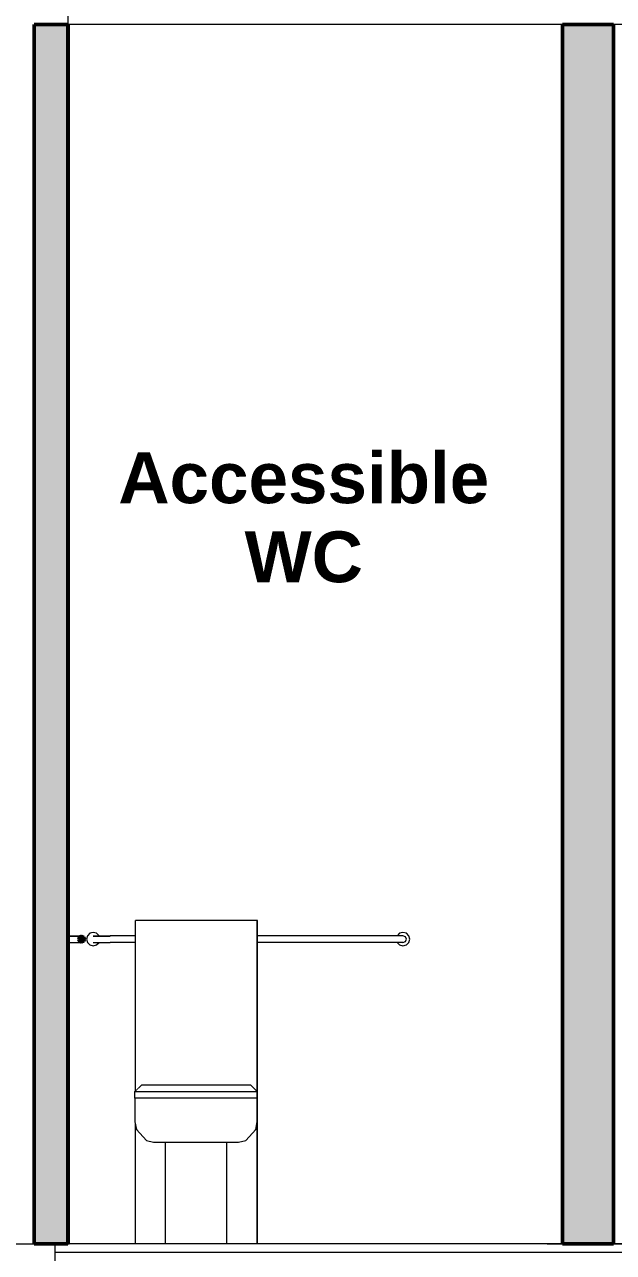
# Model space of a CAD drawing. Header units: millimetres. Extents: x -46169 to 174149, y -86316 to 18123.
# Drawn here: x 126462 to 128200, y -72333 to -68708 of the extents above; entities that cross this region are included whole.
import ezdxf

# ---------------------------------------------------------------- set-up
doc = ezdxf.new("R2010")
doc.units = ezdxf.units.MM
doc.header["$MEASUREMENT"] = 0
doc.linetypes.add('Dashed', pattern=[2822.222233, 1411.111116, -1411.111116])
doc.linetypes.add('Wipeout_Contour', pattern=[1000, 0, -1000])
for name, color, linetype, lineweight in [('A04_A04_1_0_Pen_No__7', 7, 'Continuous', 35), ('A04_A04_1_New_A-20-M_Floor_Slab_Pen_No__4', 7, 'Continuous', 20), ('A04_A04_1_New_A-20-M_Floor_Slab_Pen_No__89', 8, 'Continuous', 20), ('A04_A04_1_New_A-25-M_Wall_Int_Pen_No__87', 8, 'Continuous', 20)]:
    doc.layers.add(name, color=color, linetype=linetype, lineweight=lineweight)
for name, color, linetype, lineweight, true_color in [('A04_A04_1_A-35-M_FFE_Sanitary_Pen_No__105', 7, 'Continuous', 15, 0xa6a6a6), ('A04_A04_1_New_A-20-M_Floor_Slab_Pen_No__147', 7, 'Continuous', 0, 0x606060), ('A04_A04_1_New_A-20-M_Floor_Slab_Pen_No__149', 7, 'Continuous', 0, 0x2a2a2a), ('A04_A04_1_New_A-25-M_Wall_Int_Pen_No__107', 7, 'Continuous', 15, 0xa6a6a6), ('A04_A04_1_New_A-25-M_Wall_Int_Pen_No__27', 7, 'Continuous', 50, 0x2a2a2a), ('A04_A04_1_New_A-35-M_FFE_Sanitary_Pen_No__104', 7, 'Continuous', 15, 0xa6a6a6), ('A04_A04_1_New_A-35-M_FFE_Sanitary_Pen_No__44', 7, 'Continuous', 35, 0x444444), ('A04_A04_1_New_A-35-M_FFE_Sanitary_Pen_No__64', 7, 'Continuous', 20, 0x606060)]:
    doc.layers.add(name, color=color, linetype=linetype, lineweight=lineweight, true_color=true_color)
for name, color, linetype in [('A04_A04_1_New_A-15-M_Column', 7, 'Continuous'), ('A04_A04_1_New_A-20-M_Floor_Slab', 7, 'Continuous'), ('A04_A04_1_New_A-25-M_Wall_Int', 7, 'Continuous'), ('A04_A04_1_New_A-35-M_FFE_Sanitary', 7, 'Continuous')]:
    doc.layers.add(name, color=color, linetype=linetype)
doc.styles.add('GENERATED_STYLE_3', font='')
doc.styles.get('GENERATED_STYLE_3').set_extended_font_data('Arial', bold=True)

msp = doc.modelspace()

# ---------------------------------------------------------------- wipeouts: each hides what was drawn before it
at = {"color": 254, "linetype": 'Wipeout_Contour', "lineweight": 0, "ltscale": 1152049.714251006}
msp.add_wipeout([(126461.8, -72307.9), (126489.9, -72307.9), (126489.9, -68707.9), (126589.9, -68707.9), (126589.9, -68257.9), (126489.9, -68257.9), (126489.9, -65807.9), (126461.8, -65807.9)], dxfattribs=at).dxf.layer = 'A04_A04_1_New_A-15-M_Column'
at = {"color": 254, "linetype": 'Wipeout_Contour', "lineweight": 0, "ltscale": 4399502.65972948}
msp.add_wipeout([(128202.1, -68707.9), (128200.3, -68707.9), (128200.3, -72307.9), (128201, -72307.9), (128201, -71627.9), (128200.4, -71627.9), (128200.4, -71407.9), (128201, -71407.9), (128201, -71367.9), (128201, -71365.6), (128201, -71362.1), (128200.9, -71356.4), (128200.9, -71347.9), (128200.9, -71361.7), (128200.9, -71342.7), (128200.9, -71333.8), (128201, -71329.4), (128201, -71328.2), (128201, -71297.9), (128201, -71214.3), (128201, -71198.3), (128201, -71297.9), (128202.1, -71297.9), (128202.1, -71190.9), (128201, -71190.9), (128201, -71190), (128201, -71182.2), (128201, -71174.1), (128201, -71172.9), (128202.1, -71172.9)], dxfattribs=at).dxf.layer = 'A04_A04_1_New_A-25-M_Wall_Int'

# ---------------------------------------------------------------- next in the draw order: linework, layer by layer
at = {"layer": 'A04_A04_1_New_A-20-M_Floor_Slab_Pen_No__4', "linetype": 'Continuous'}
msp.add_line((130675.3, -68707.9), (128200.3, -68707.9), dxfattribs=at)
at = {"layer": 'A04_A04_1_New_A-25-M_Wall_Int_Pen_No__87', "linetype": 'Continuous'}
msp.add_line((128200.3, -68707.9), (128202.1, -68707.9), dxfattribs=at)

# ---------------------------------------------------------------- next in the draw order: wipeouts: each hides what was drawn before it
at = {"color": 254, "linetype": 'Wipeout_Contour', "lineweight": 0, "ltscale": 874593.932675}
msp.add_wipeout([(126402.5, -72357.9), (126402.5, -72757.9), (126550.9, -72757.9), (126550.9, -72307.9), (126461, -72307.9), (126461, -72357.9)], dxfattribs=at).dxf.layer = 'A04_A04_1_New_A-20-M_Floor_Slab'
at = {"color": 254, "linetype": 'Wipeout_Contour', "lineweight": 0, "ltscale": 6556754.55471701}
msp.add_wipeout([(126592.4, -72307.9), (126788.9, -72307.9), (126788.9, -71954.1), (126787.8, -71947.8), (126787.8, -71857.9), (126788.9, -71856.8), (126788.9, -71417.9), (126681.8, -71417.9), (126674.5, -71425.2), (126664.5, -71427.9), (126654.5, -71425.2), (126647.2, -71417.9), (126644.5, -71407.9), (126647.2, -71397.9), (126654.5, -71390.6), (126664.5, -71387.9), (126674.5, -71390.6), (126681.8, -71397.9), (126788.9, -71397.9), (126788.9, -71352.9), (127149.3, -71352.9), (127149.3, -71397.9), (127561.6, -71397.9), (127568.9, -71390.6), (127578.9, -71387.9), (127588.9, -71390.6), (127596.2, -71397.9), (127598.9, -71407.9), (127596.2, -71417.9), (127588.9, -71425.2), (127578.9, -71427.9), (127568.9, -71425.2), (127561.6, -71417.9), (127149.3, -71417.9), (127149.3, -72307.9), (128050.3, -72307.9), (128050.3, -68707.9), (126592.4, -68707.9), (126592.4, -71397.9), (126631.2, -71397.9), (126638.3, -71400.8), (126641.2, -71407.9), (126638.3, -71415), (126631.2, -71417.9), (126592.4, -71417.9)], dxfattribs=at).dxf.layer = 'A04_A04_1_New_A-25-M_Wall_Int'

# ---------------------------------------------------------------- next in the draw order: hatches: boundary and pattern name
at = {"layer": 'A04_A04_1_New_A-25-M_Wall_Int_Pen_No__107', "linetype": 'Continuous', "lineweight": 0, "true_color": 0x292929}
msp.add_hatch(color=250, dxfattribs=at).paths.add_polyline_path([(128200.3, -72307.9), (128200.3, -68707.9), (128050.3, -68707.9), (128050.3, -72307.9)])

# ---------------------------------------------------------------- next in the draw order: linework, layer by layer
at = {"layer": 'A04_A04_1_New_A-20-M_Floor_Slab_Pen_No__89', "linetype": 'Continuous'}
msp.add_line((126461, -72307.9), (126489.9, -72307.9), dxfattribs=at)
at = {"layer": 'A04_A04_1_New_A-25-M_Wall_Int_Pen_No__27', "linetype": 'Continuous'}
for p, q in [((126489.9, -68707.9), (126489.9, -72307.9)), ((128200.3, -68707.9), (128050.3, -68707.9))]:
    msp.add_line(p, q, dxfattribs=at)

# ---------------------------------------------------------------- next in the draw order: texts
at = {"layer": 'A04_A04_1_0_Pen_No__7', "linetype": 'Continuous', "insert": (127286.1, -70356.4), "char_height": 150, "width": 1221.51, "attachment_point": 8, "line_spacing_factor": 0.933135, "style": 'GENERATED_STYLE_3'}
msp.add_mtext('\\A1;{\\fArial|b1|i0|c0|p34;Accessible WC}', dxfattribs=at)

# ---------------------------------------------------------------- next in the draw order: wipeouts: each hides what was drawn before it
at = {"color": 254, "linetype": 'Wipeout_Contour', "lineweight": 0, "ltscale": 2471875.75727076}
msp.add_wipeout([(126647.2, -71397.9), (126644.5, -71407.9), (126647.2, -71417.9), (126654.5, -71425.2), (126664.5, -71427.9), (126674.5, -71425.2), (126681.8, -71417.9), (126664.4, -71417.9), (126657.4, -71415), (126654.4, -71407.9), (126657.4, -71400.8), (126664.4, -71397.9), (126679, -71397.9), (126681.8, -71397.9), (126674.5, -71390.6), (126664.5, -71387.9), (126654.5, -71390.6)], dxfattribs=at).dxf.layer = 'A04_A04_1_New_A-35-M_FFE_Sanitary'
at = {"color": 254, "linetype": 'Wipeout_Contour', "lineweight": 0, "ltscale": 581911.941716}
msp.add_wipeout([(126714.3, -71400.8), (126788.9, -71400.8), (126788.9, -71397.9), (126714.3, -71397.9)], dxfattribs=at).dxf.layer = 'A04_A04_1_New_A-35-M_FFE_Sanitary'
at = {"color": 254, "linetype": 'Wipeout_Contour', "lineweight": 0, "ltscale": 729784.989156}
msp.add_wipeout([(127149.1, -71400.8), (127528.7, -71400.8), (127528.7, -71397.9), (127149.1, -71397.9), (127149.1, -71399.7)], dxfattribs=at).dxf.layer = 'A04_A04_1_New_A-35-M_FFE_Sanitary'
at = {"color": 254, "linetype": 'Wipeout_Contour', "lineweight": 0, "ltscale": 2339294.093538253}
msp.add_wipeout([(127578.9, -71417.9), (127561.6, -71417.9), (127568.9, -71425.2), (127578.9, -71427.9), (127588.9, -71425.2), (127596.2, -71417.9), (127598.9, -71407.9), (127596.2, -71397.9), (127588.9, -71390.6), (127578.9, -71387.9), (127568.9, -71390.6), (127561.6, -71397.9), (127578.9, -71397.9), (127586, -71400.8), (127588.9, -71407.9), (127586, -71415)], dxfattribs=at).dxf.layer = 'A04_A04_1_New_A-35-M_FFE_Sanitary'

# ---------------------------------------------------------------- next in the draw order: wipeouts: each hides what was drawn before it
at = {"color": 254, "linetype": 'Wipeout_Contour', "lineweight": 0, "ltscale": 591000.517019}
msp.add_wipeout([(131120.2, -72307.9), (126550.9, -72307.9), (126550.9, -72332.9), (131120.2, -72332.9)], dxfattribs=at).dxf.layer = 'A04_A04_1_New_A-20-M_Floor_Slab'
at = {"color": 254, "linetype": 'Wipeout_Contour', "lineweight": 0, "ltscale": 581921.735065}
msp.add_wipeout([(126714.3, -71407.9), (126788.9, -71407.9), (126788.9, -71400.8), (126714.3, -71400.8)], dxfattribs=at).dxf.layer = 'A04_A04_1_New_A-35-M_FFE_Sanitary'
at = {"color": 254, "linetype": 'Wipeout_Contour', "lineweight": 0, "ltscale": 729796.108166}
msp.add_wipeout([(127149.1, -71400.8), (127149.1, -71402.9), (127149.1, -71407.9), (127528.7, -71407.9), (127528.7, -71400.8)], dxfattribs=at).dxf.layer = 'A04_A04_1_New_A-35-M_FFE_Sanitary'
at = {"color": 254, "linetype": 'Wipeout_Contour', "lineweight": 0, "ltscale": 584782.002806}
msp.add_wipeout([(127564.1, -71397.9), (127569.1, -71400.8), (127585.9, -71400.8), (127578.8, -71397.9)], dxfattribs=at).dxf.layer = 'A04_A04_1_New_A-35-M_FFE_Sanitary'
at = {"color": 254, "linetype": 'Wipeout_Contour', "lineweight": 0, "ltscale": 581656.393249}
msp.add_wipeout([(126657.4, -71415), (126664.4, -71417.9), (126679, -71417.9), (126674, -71415)], dxfattribs=at).dxf.layer = 'A04_A04_1_New_A-35-M_FFE_Sanitary'

# ---------------------------------------------------------------- next in the draw order: linework, layer by layer
at = {"layer": 'A04_A04_1_New_A-20-M_Floor_Slab_Pen_No__4', "linetype": 'Continuous'}
msp.add_line((130675.3, -72307.9), (128200.3, -72307.9), dxfattribs=at)
at = {"layer": 'A04_A04_1_New_A-25-M_Wall_Int_Pen_No__27', "linetype": 'Continuous'}
for p, q in [((128050.3, -68707.9), (128050.3, -72307.9)), ((128200.3, -68707.9), (128200.3, -72307.9)), ((126550.9, -72307.9), (126489.9, -72307.9)), ((128200.3, -72307.9), (128050.3, -72307.9))]:
    msp.add_line(p, q, dxfattribs=at)

# ---------------------------------------------------------------- next in the draw order: wipeouts: each hides what was drawn before it
at = {"color": 254, "linetype": 'Wipeout_Contour', "lineweight": 0, "ltscale": 591294.682068}
msp.add_wipeout([(131120.2, -72332.9), (126550.9, -72332.9), (126550.9, -72607.9), (131120.2, -72607.9)], dxfattribs=at).dxf.layer = 'A04_A04_1_New_A-20-M_Floor_Slab'
at = {"color": 254, "linetype": 'Wipeout_Contour', "lineweight": 0, "ltscale": 581935.618004}
msp.add_wipeout([(126714.3, -71407.9), (126714.3, -71415), (126788.9, -71415), (126788.9, -71407.9)], dxfattribs=at).dxf.layer = 'A04_A04_1_New_A-35-M_FFE_Sanitary'
at = {"color": 254, "linetype": 'Wipeout_Contour', "lineweight": 0, "ltscale": 729815.041961}
msp.add_wipeout([(127149.1, -71407.9), (127149.1, -71412.9), (127149.1, -71415), (127528.7, -71415), (127528.7, -71407.9)], dxfattribs=at).dxf.layer = 'A04_A04_1_New_A-35-M_FFE_Sanitary'
at = {"color": 254, "linetype": 'Wipeout_Contour', "lineweight": 0, "ltscale": 584806.605785}
msp.add_wipeout([(127569.1, -71400.8), (127571.1, -71407.9), (127588.8, -71407.9), (127585.9, -71400.8)], dxfattribs=at).dxf.layer = 'A04_A04_1_New_A-35-M_FFE_Sanitary'
at = {"color": 254, "linetype": 'Wipeout_Contour', "lineweight": 0, "ltscale": 1021151.312478504}
msp.add_wipeout([(126788.9, -71954.1), (126788.9, -72307.9), (126878.1, -72307.9), (126878.1, -72006.9), (126842.8, -72006.9), (126821.7, -72002.4), (126792, -71970.4)], dxfattribs=at).dxf.layer = 'A04_A04_1_New_A-35-M_FFE_Sanitary'
at = {"color": 254, "linetype": 'Wipeout_Contour', "lineweight": 0, "ltscale": 1022868.382256768}
msp.add_wipeout([(127058.9, -72006.9), (127058.9, -72307.9), (127148.9, -72307.9), (127148.9, -71947.8), (127144.8, -71970.4), (127115, -72002.4), (127093.9, -72006.9)], dxfattribs=at).dxf.layer = 'A04_A04_1_New_A-35-M_FFE_Sanitary'

# ---------------------------------------------------------------- next in the draw order: linework, layer by layer
at = {"layer": 'A04_A04_1_New_A-20-M_Floor_Slab_Pen_No__149', "linetype": 'Continuous', "flags": 128}
msp.add_lwpolyline([(126550.9, -72307.9), (126550.9, -72332.9), (126550.9, -72607.9)], dxfattribs=at)
at = {"layer": 'A04_A04_1_New_A-20-M_Floor_Slab_Pen_No__4', "linetype": 'Continuous'}
msp.add_line((131120.2, -72332.9), (126550.9, -72332.9), dxfattribs=at)

# ---------------------------------------------------------------- next in the draw order: wipeouts: each hides what was drawn before it
at = {"color": 254, "linetype": 'Wipeout_Contour', "lineweight": 0, "ltscale": 581945.458105}
msp.add_wipeout([(126788.9, -71415), (126714.3, -71415), (126714.3, -71417.9), (126788.9, -71417.9)], dxfattribs=at).dxf.layer = 'A04_A04_1_New_A-35-M_FFE_Sanitary'
at = {"color": 254, "linetype": 'Wipeout_Contour', "lineweight": 0, "ltscale": 729826.269316}
msp.add_wipeout([(127528.7, -71415), (127149.1, -71415), (127149.1, -71416.1), (127149.1, -71417.9), (127528.7, -71417.9)], dxfattribs=at).dxf.layer = 'A04_A04_1_New_A-35-M_FFE_Sanitary'

# ---------------------------------------------------------------- next in the draw order: wipeouts: each hides what was drawn before it
at = {"color": 254, "linetype": 'Wipeout_Contour', "lineweight": 0, "ltscale": 1020897.434413129}
msp.add_wipeout([(126788.9, -71856.8), (126807.8, -71837.9), (127128.7, -71837.9), (127148.7, -71857.9), (127148.7, -71877.9), (127148.9, -71352.9), (126788.9, -71352.9)], dxfattribs=at).dxf.layer = 'A04_A04_1_New_A-35-M_FFE_Sanitary'
at = {"color": 254, "linetype": 'Wipeout_Contour', "lineweight": 0, "ltscale": 584704.192632}
msp.add_wipeout([(127569.1, -71400.8), (127528.7, -71400.8), (127528.7, -71407.9), (127571.1, -71407.9)], dxfattribs=at).dxf.layer = 'A04_A04_1_New_A-35-M_FFE_Sanitary'
at = {"color": 254, "linetype": 'Wipeout_Contour', "lineweight": 0, "ltscale": 581749.393454}
msp.add_wipeout([(126674, -71415), (126679, -71417.9), (126714.3, -71417.9), (126714.3, -71415)], dxfattribs=at).dxf.layer = 'A04_A04_1_New_A-35-M_FFE_Sanitary'

# ---------------------------------------------------------------- next in the draw order: wipeouts: each hides what was drawn before it
at = {"color": 254, "linetype": 'Wipeout_Contour', "lineweight": 0, "ltscale": 1312660.299945311}
msp.add_wipeout([(127148.9, -71877.9), (127149.3, -71417.9), (127149.1, -71416.1), (127149.1, -71412.9), (127149.1, -71407.9), (127149.1, -71402.9), (127149.1, -71399.7), (127149.1, -71397.9), (127149.3, -71352.9)], dxfattribs=at).dxf.layer = 'A04_A04_1_New_A-35-M_FFE_Sanitary'
at = {"color": 254, "linetype": 'Wipeout_Contour', "lineweight": 0, "ltscale": 581631.729221}
msp.add_wipeout([(126654.4, -71407.9), (126657.4, -71415), (126674, -71415), (126671.9, -71407.9)], dxfattribs=at).dxf.layer = 'A04_A04_1_New_A-35-M_FFE_Sanitary'
at = {"color": 254, "linetype": 'Wipeout_Contour', "lineweight": 0, "ltscale": 584820.420348}
msp.add_wipeout([(127571.1, -71407.9), (127569.1, -71415), (127585.9, -71415), (127588.8, -71407.9)], dxfattribs=at).dxf.layer = 'A04_A04_1_New_A-35-M_FFE_Sanitary'

# ---------------------------------------------------------------- next in the draw order: linework, layer by layer
at = {"layer": 'A04_A04_1_New_A-35-M_FFE_Sanitary_Pen_No__64', "linetype": 'Continuous'}
for p, q in [((127148.9, -71352.9), (126788.9, -71352.9)), ((127149.3, -71352.9), (127148.9, -71352.9)), ((127149.3, -71397.9), (127149.3, -71352.9))]:
    msp.add_line(p, q, dxfattribs=at)

# ---------------------------------------------------------------- next in the draw order: wipeouts: each hides what was drawn before it
at = {"color": 254, "linetype": 'Wipeout_Contour', "lineweight": 0, "ltscale": 581733.439311}
msp.add_wipeout([(126671.9, -71407.9), (126674, -71415), (126714.3, -71415), (126714.3, -71407.9)], dxfattribs=at).dxf.layer = 'A04_A04_1_New_A-35-M_FFE_Sanitary'
at = {"color": 254, "linetype": 'Wipeout_Contour', "lineweight": 0, "ltscale": 584718.009555}
msp.add_wipeout([(127571.1, -71407.9), (127528.7, -71407.9), (127528.7, -71415), (127569.1, -71415)], dxfattribs=at).dxf.layer = 'A04_A04_1_New_A-35-M_FFE_Sanitary'
at = {"color": 254, "linetype": 'Wipeout_Contour', "lineweight": 0, "ltscale": 584250.213577}
msp.add_wipeout([(127147.8, -71877.9), (127118.3, -71877.9), (127118.3, -71947.8), (127147.8, -71947.8)], dxfattribs=at).dxf.layer = 'A04_A04_1_New_A-35-M_FFE_Sanitary'

# ---------------------------------------------------------------- next in the draw order: linework, layer by layer
at = {"layer": 'A04_A04_1_New_A-35-M_FFE_Sanitary_Pen_No__64', "linetype": 'Continuous'}
for p, q in [((127578.9, -71387.9), (127568.9, -71390.6)), ((127588.9, -71390.6), (127578.9, -71387.9)), ((127588.9, -71390.6), (127588.9, -71390.6))]:
    msp.add_line(p, q, dxfattribs=at)

# ---------------------------------------------------------------- next in the draw order: wipeouts: each hides what was drawn before it
at = {"color": 254, "linetype": 'Wipeout_Contour', "lineweight": 0, "ltscale": 581617.839126}
msp.add_wipeout([(126657.4, -71400.8), (126654.4, -71407.9), (126671.9, -71407.9), (126674, -71400.8)], dxfattribs=at).dxf.layer = 'A04_A04_1_New_A-35-M_FFE_Sanitary'
at = {"color": 254, "linetype": 'Wipeout_Contour', "lineweight": 0, "ltscale": 584815.354813}
msp.add_wipeout([(127569.1, -71415), (127564.1, -71417.9), (127578.8, -71417.9), (127585.9, -71415)], dxfattribs=at).dxf.layer = 'A04_A04_1_New_A-35-M_FFE_Sanitary'
at = {"color": 254, "linetype": 'Wipeout_Contour', "lineweight": 0, "ltscale": 584075.685969}
msp.add_wipeout([(127118.3, -71877.9), (127047.5, -71877.9), (127047.5, -71947.8), (127118.3, -71947.8)], dxfattribs=at).dxf.layer = 'A04_A04_1_New_A-35-M_FFE_Sanitary'
at = {"color": 254, "linetype": 'Wipeout_Contour', "lineweight": 0, "ltscale": 584303.548831}
msp.add_wipeout([(127147.8, -71947.8), (127148.9, -71947.8), (127148.9, -71877.9), (127147.8, -71877.9)], dxfattribs=at).dxf.layer = 'A04_A04_1_New_A-35-M_FFE_Sanitary'

# ---------------------------------------------------------------- next in the draw order: linework, layer by layer
at = {"layer": 'A04_A04_1_New_A-35-M_FFE_Sanitary_Pen_No__64', "linetype": 'Continuous'}
for p, q in [((127596.2, -71397.9), (127588.9, -71390.6)), ((127598.9, -71407.9), (127596.2, -71397.9)), ((127598.9, -71407.9), (127596.2, -71397.9)), ((127596.2, -71417.9), (127598.9, -71407.9)), ((127596.2, -71417.9), (127598.9, -71407.9)), ((127588.9, -71425.2), (127596.2, -71417.9)), ((127588.9, -71425.2), (127588.9, -71425.2))]:
    msp.add_line(p, q, dxfattribs=at)

# ---------------------------------------------------------------- next in the draw order: wipeouts: each hides what was drawn before it
at = {"color": 254, "linetype": 'Wipeout_Contour', "lineweight": 0, "ltscale": 581502.846699}
msp.add_wipeout([(126631.2, -71397.9), (126630.2, -71397.9), (126637.3, -71400.8), (126638.3, -71400.8)], dxfattribs=at).dxf.layer = 'A04_A04_1_New_A-35-M_FFE_Sanitary'
at = {"color": 254, "linetype": 'Wipeout_Contour', "lineweight": 0, "ltscale": 581719.551584}
msp.add_wipeout([(126674, -71400.8), (126671.9, -71407.9), (126714.3, -71407.9), (126714.3, -71400.8)], dxfattribs=at).dxf.layer = 'A04_A04_1_New_A-35-M_FFE_Sanitary'
at = {"color": 254, "linetype": 'Wipeout_Contour', "lineweight": 0, "ltscale": 730886.044632}
msp.add_wipeout([(127528.7, -71415), (127528.7, -71416.5), (127528.7, -71417.9), (127564.1, -71417.9), (127569.1, -71415)], dxfattribs=at).dxf.layer = 'A04_A04_1_New_A-35-M_FFE_Sanitary'
at = {"color": 254, "linetype": 'Wipeout_Contour', "lineweight": 0, "ltscale": 583674.031007}
msp.add_wipeout([(127047.5, -71877.9), (126887.5, -71877.9), (126887.5, -71947.8), (127047.5, -71947.8)], dxfattribs=at).dxf.layer = 'A04_A04_1_New_A-35-M_FFE_Sanitary'
at = {"color": 254, "linetype": 'Wipeout_Contour', "lineweight": 0, "ltscale": 584161.724127}
msp.add_wipeout([(127147.8, -71877.9), (127147.8, -71857.9), (127118.3, -71857.9), (127118.3, -71877.9)], dxfattribs=at).dxf.layer = 'A04_A04_1_New_A-35-M_FFE_Sanitary'
at = {"color": 254, "linetype": 'Wipeout_Contour', "lineweight": 0, "ltscale": 584387.351185}
msp.add_wipeout([(127143.6, -71970.4), (127144.8, -71970.4), (127148.9, -71947.8), (127147.8, -71947.8)], dxfattribs=at).dxf.layer = 'A04_A04_1_New_A-35-M_FFE_Sanitary'

# ---------------------------------------------------------------- next in the draw order: linework, layer by layer
at = {"layer": 'A04_A04_1_New_A-35-M_FFE_Sanitary_Pen_No__64', "linetype": 'Continuous'}
for p, q in [((127528.7, -71397.9), (127149.1, -71397.9)), ((127564.1, -71397.9), (127528.7, -71397.9)), ((127568.9, -71390.6), (127561.6, -71397.9)), ((127578.8, -71397.9), (127564.1, -71397.9)), ((127578.8, -71397.9), (127578.9, -71397.9)), ((127586, -71400.8), (127578.9, -71397.9)), ((127588.9, -71407.9), (127586, -71400.8)), ((127586, -71415), (127588.9, -71407.9)), ((126664.5, -71427.9), (126674.5, -71425.2)), ((126674.5, -71425.2), (126674.5, -71425.2)), ((127528.7, -71417.9), (127149.1, -71417.9)), ((127564.1, -71417.9), (127528.7, -71417.9)), ((127561.6, -71417.9), (127568.9, -71425.2)), ((127578.8, -71417.9), (127564.1, -71417.9)), ((127568.9, -71425.2), (127578.9, -71427.9)), ((127578.8, -71417.9), (127578.9, -71417.9)), ((127578.9, -71417.9), (127586, -71415)), ((127578.9, -71427.9), (127588.9, -71425.2))]:
    msp.add_line(p, q, dxfattribs=at)

# ---------------------------------------------------------------- next in the draw order: wipeouts: each hides what was drawn before it
at = {"color": 254, "linetype": 'Wipeout_Contour', "lineweight": 0, "ltscale": 581622.860302}
msp.add_wipeout([(126664.4, -71397.9), (126657.4, -71400.8), (126674, -71400.8), (126679, -71397.9)], dxfattribs=at).dxf.layer = 'A04_A04_1_New_A-35-M_FFE_Sanitary'
at = {"color": 254, "linetype": 'Wipeout_Contour', "lineweight": 0, "ltscale": 583272.699121}
msp.add_wipeout([(126887.5, -71877.9), (126816.9, -71877.9), (126816.9, -71947.8), (126887.5, -71947.8)], dxfattribs=at).dxf.layer = 'A04_A04_1_New_A-35-M_FFE_Sanitary'
at = {"color": 254, "linetype": 'Wipeout_Contour', "lineweight": 0, "ltscale": 583987.170072}
msp.add_wipeout([(127118.3, -71877.9), (127118.3, -71857.9), (127047.5, -71857.9), (127047.5, -71877.9)], dxfattribs=at).dxf.layer = 'A04_A04_1_New_A-35-M_FFE_Sanitary'
at = {"color": 254, "linetype": 'Wipeout_Contour', "lineweight": 0, "ltscale": 584214.584523}
msp.add_wipeout([(127147.8, -71877.9), (127148.7, -71877.9), (127148.7, -71857.9), (127147.8, -71857.9)], dxfattribs=at).dxf.layer = 'A04_A04_1_New_A-35-M_FFE_Sanitary'
at = {"color": 254, "linetype": 'Wipeout_Contour', "lineweight": 0, "ltscale": 584334.91266}
msp.add_wipeout([(127147.8, -71947.8), (127118.3, -71947.8), (127115.1, -71970.4), (127143.6, -71970.4)], dxfattribs=at).dxf.layer = 'A04_A04_1_New_A-35-M_FFE_Sanitary'

# ---------------------------------------------------------------- next in the draw order: linework, layer by layer
at = {"layer": 'A04_A04_1_New_A-35-M_FFE_Sanitary_Pen_No__64', "linetype": 'Continuous'}
for p, q in [((127147.8, -71877.9), (127118.3, -71877.9)), ((127148.7, -71877.9), (127147.8, -71877.9)), ((127148.9, -71877.9), (127148.7, -71877.9)), ((127148.9, -71947.8), (127148.9, -71877.9)), ((127149.3, -71877.9), (127148.9, -71877.9))]:
    msp.add_line(p, q, dxfattribs=at)

# ---------------------------------------------------------------- next in the draw order: wipeouts: each hides what was drawn before it
at = {"color": 254, "linetype": 'Wipeout_Contour', "lineweight": 0, "ltscale": 581530.091213}
msp.add_wipeout([(126638.3, -71400.8), (126637.3, -71400.8), (126640.2, -71407.9), (126641.2, -71407.9)], dxfattribs=at).dxf.layer = 'A04_A04_1_New_A-35-M_FFE_Sanitary'
at = {"color": 254, "linetype": 'Wipeout_Contour', "lineweight": 0, "ltscale": 581715.865808}
msp.add_wipeout([(126674, -71400.8), (126714.3, -71400.8), (126714.3, -71397.9), (126679, -71397.9)], dxfattribs=at).dxf.layer = 'A04_A04_1_New_A-35-M_FFE_Sanitary'
at = {"color": 254, "linetype": 'Wipeout_Contour', "lineweight": 0, "ltscale": 584140.399215}
msp.add_wipeout([(127127.8, -71837.9), (127147.8, -71857.9), (127148.7, -71857.9), (127128.7, -71837.9)], dxfattribs=at).dxf.layer = 'A04_A04_1_New_A-35-M_FFE_Sanitary'
at = {"color": 254, "linetype": 'Wipeout_Contour', "lineweight": 0, "ltscale": 583099.17724}
msp.add_wipeout([(126816.9, -71877.9), (126787.8, -71877.9), (126787.8, -71947.8), (126816.9, -71947.8)], dxfattribs=at).dxf.layer = 'A04_A04_1_New_A-35-M_FFE_Sanitary'
at = {"color": 254, "linetype": 'Wipeout_Contour', "lineweight": 0, "ltscale": 583585.454178}
msp.add_wipeout([(127047.5, -71877.9), (127047.5, -71857.9), (126887.5, -71857.9), (126887.5, -71877.9)], dxfattribs=at).dxf.layer = 'A04_A04_1_New_A-35-M_FFE_Sanitary'
at = {"color": 254, "linetype": 'Wipeout_Contour', "lineweight": 0, "ltscale": 584163.341331}
msp.add_wipeout([(127118.3, -71947.8), (127047.5, -71947.8), (127046.7, -71970.4), (127115.1, -71970.4)], dxfattribs=at).dxf.layer = 'A04_A04_1_New_A-35-M_FFE_Sanitary'

# ---------------------------------------------------------------- next in the draw order: linework, layer by layer
at = {"layer": 'A04_A04_1_New_A-35-M_FFE_Sanitary_Pen_No__64', "linetype": 'Continuous'}
for p, q in [((126664.4, -71397.9), (126679, -71397.9)), ((126674.5, -71390.6), (126664.5, -71387.9)), ((126681.8, -71397.9), (126674.5, -71390.6)), ((126674.5, -71390.6), (126674.5, -71390.6)), ((126679, -71397.9), (126714.3, -71397.9)), ((126788.9, -71397.9), (126714.3, -71397.9)), ((126664.4, -71417.9), (126679, -71417.9)), ((126674.5, -71425.2), (126681.8, -71417.9)), ((126679, -71417.9), (126714.3, -71417.9)), ((126788.9, -71417.9), (126714.3, -71417.9)), ((127118.3, -71877.9), (127047.5, -71877.9))]:
    msp.add_line(p, q, dxfattribs=at)

# ---------------------------------------------------------------- next in the draw order: wipeouts: each hides what was drawn before it
at = {"color": 254, "linetype": 'Wipeout_Contour', "lineweight": 0, "ltscale": 581543.983624}
msp.add_wipeout([(126640.2, -71407.9), (126637.3, -71415), (126638.3, -71415), (126641.2, -71407.9)], dxfattribs=at).dxf.layer = 'A04_A04_1_New_A-35-M_FFE_Sanitary'
at = {"color": 254, "linetype": 'Wipeout_Contour', "lineweight": 0, "ltscale": 584091.756917}
msp.add_wipeout([(127147.8, -71857.9), (127127.8, -71837.9), (127103, -71837.9), (127118.3, -71857.9)], dxfattribs=at).dxf.layer = 'A04_A04_1_New_A-35-M_FFE_Sanitary'
at = {"color": 254, "linetype": 'Wipeout_Contour', "lineweight": 0, "ltscale": 583184.061357}
msp.add_wipeout([(126887.5, -71877.9), (126887.5, -71857.9), (126816.9, -71857.9), (126816.9, -71877.9)], dxfattribs=at).dxf.layer = 'A04_A04_1_New_A-35-M_FFE_Sanitary'
at = {"color": 254, "linetype": 'Wipeout_Contour', "lineweight": 0, "ltscale": 583765.235129}
msp.add_wipeout([(127047.5, -71947.8), (126887.5, -71947.8), (126888.4, -71970.4), (127046.7, -71970.4)], dxfattribs=at).dxf.layer = 'A04_A04_1_New_A-35-M_FFE_Sanitary'
at = {"color": 254, "linetype": 'Wipeout_Contour', "lineweight": 0, "ltscale": 584336.750831}
msp.add_wipeout([(127143.6, -71970.4), (127115.1, -71970.4), (127092.4, -72002.4), (127113.8, -72002.4)], dxfattribs=at).dxf.layer = 'A04_A04_1_New_A-35-M_FFE_Sanitary'

# ---------------------------------------------------------------- next in the draw order: linework, layer by layer
at = {"layer": 'A04_A04_1_New_A-35-M_FFE_Sanitary_Pen_No__64', "linetype": 'Continuous'}
for p, q in [((127148.9, -71877.9), (127148.9, -71352.9)), ((126664.5, -71387.9), (126654.5, -71390.6)), ((127149.3, -71877.9), (127149.3, -71417.9)), ((127047.5, -71877.9), (126887.5, -71877.9)), ((127147.8, -71857.9), (127148.7, -71857.9)), ((127148.7, -71857.9), (127148.7, -71877.9))]:
    msp.add_line(p, q, dxfattribs=at)

# ---------------------------------------------------------------- next in the draw order: wipeouts: each hides what was drawn before it
at = {"color": 254, "linetype": 'Wipeout_Contour', "lineweight": 0, "ltscale": 581536.386785}
msp.add_wipeout([(126637.3, -71415), (126630.2, -71417.9), (126631.2, -71417.9), (126638.3, -71415)], dxfattribs=at).dxf.layer = 'A04_A04_1_New_A-35-M_FFE_Sanitary'
at = {"color": 254, "linetype": 'Wipeout_Contour', "lineweight": 0, "ltscale": 583931.217754}
msp.add_wipeout([(127118.3, -71857.9), (127103, -71837.9), (127043.6, -71837.9), (127047.5, -71857.9)], dxfattribs=at).dxf.layer = 'A04_A04_1_New_A-35-M_FFE_Sanitary'
at = {"color": 254, "linetype": 'Wipeout_Contour', "lineweight": 0, "ltscale": 583010.5131}
msp.add_wipeout([(126816.9, -71877.9), (126816.9, -71857.9), (126787.8, -71857.9), (126787.8, -71877.9)], dxfattribs=at).dxf.layer = 'A04_A04_1_New_A-35-M_FFE_Sanitary'
at = {"color": 254, "linetype": 'Wipeout_Contour', "lineweight": 0, "ltscale": 583367.446376}
msp.add_wipeout([(126887.5, -71947.8), (126816.9, -71947.8), (126820.1, -71970.4), (126888.4, -71970.4)], dxfattribs=at).dxf.layer = 'A04_A04_1_New_A-35-M_FFE_Sanitary'
at = {"color": 254, "linetype": 'Wipeout_Contour', "lineweight": 0, "ltscale": 584382.098766}
msp.add_wipeout([(127113.8, -72002.4), (127115, -72002.4), (127144.8, -71970.4), (127143.6, -71970.4)], dxfattribs=at).dxf.layer = 'A04_A04_1_New_A-35-M_FFE_Sanitary'

# ---------------------------------------------------------------- next in the draw order: linework, layer by layer
at = {"layer": 'A04_A04_1_New_A-35-M_FFE_Sanitary_Pen_No__64', "linetype": 'Continuous'}
for p, q in [((126654.5, -71425.2), (126664.5, -71427.9)), ((127103, -71837.9), (127127.8, -71837.9)), ((127127.8, -71837.9), (127128.7, -71837.9)), ((127128.7, -71837.9), (127148.7, -71857.9)), ((126816.9, -71877.9), (126787.8, -71877.9)), ((126887.5, -71877.9), (126816.9, -71877.9)), ((127118.3, -71857.9), (127147.8, -71857.9)), ((127149.3, -72307.9), (127149.3, -71877.9)), ((127144.8, -71970.4), (127148.9, -71947.8)), ((127148.9, -72307.9), (127148.9, -71947.8))]:
    msp.add_line(p, q, dxfattribs=at)

# ---------------------------------------------------------------- next in the draw order: wipeouts: each hides what was drawn before it
at = {"color": 254, "linetype": 'Wipeout_Contour', "lineweight": 0, "ltscale": 581426.806291}
msp.add_wipeout([(126591.3, -71415), (126591.3, -71417.9), (126616.6, -71417.9), (126611.6, -71415)], dxfattribs=at).dxf.layer = 'A04_A04_1_New_A-35-M_FFE_Sanitary'
at = {"color": 254, "linetype": 'Wipeout_Contour', "lineweight": 0, "ltscale": 583546.141014}
msp.add_wipeout([(127047.5, -71857.9), (127043.6, -71837.9), (126891.5, -71837.9), (126887.5, -71857.9)], dxfattribs=at).dxf.layer = 'A04_A04_1_New_A-35-M_FFE_Sanitary'
at = {"color": 254, "linetype": 'Wipeout_Contour', "lineweight": 0, "ltscale": 583196.863061}
msp.add_wipeout([(126816.9, -71947.8), (126787.8, -71947.8), (126792, -71970.4), (126820.1, -71970.4)], dxfattribs=at).dxf.layer = 'A04_A04_1_New_A-35-M_FFE_Sanitary'
at = {"color": 254, "linetype": 'Wipeout_Contour', "lineweight": 0, "ltscale": 584189.001492}
msp.add_wipeout([(127115.1, -71970.4), (127046.7, -71970.4), (127040.9, -72002.4), (127092.4, -72002.4)], dxfattribs=at).dxf.layer = 'A04_A04_1_New_A-35-M_FFE_Sanitary'

# ---------------------------------------------------------------- next in the draw order: linework, layer by layer
at = {"layer": 'A04_A04_1_New_A-35-M_FFE_Sanitary_Pen_No__64', "linetype": 'Continuous'}
for p, q in [((127043.6, -71837.9), (127103, -71837.9)), ((126787.8, -71877.9), (126787.8, -71947.8)), ((127047.5, -71857.9), (127118.3, -71857.9))]:
    msp.add_line(p, q, dxfattribs=at)

# ---------------------------------------------------------------- next in the draw order: wipeouts: each hides what was drawn before it
at = {"color": 254, "linetype": 'Wipeout_Contour', "lineweight": 0, "ltscale": 581488.290845}
msp.add_wipeout([(126611.6, -71415), (126616.6, -71417.9), (126630.2, -71417.9), (126623.1, -71415)], dxfattribs=at).dxf.layer = 'A04_A04_1_New_A-35-M_FFE_Sanitary'
at = {"color": 254, "linetype": 'Wipeout_Contour', "lineweight": 0, "ltscale": 583161.360906}
msp.add_wipeout([(126887.5, -71857.9), (126891.5, -71837.9), (126832.2, -71837.9), (126816.9, -71857.9)], dxfattribs=at).dxf.layer = 'A04_A04_1_New_A-35-M_FFE_Sanitary'
at = {"color": 254, "linetype": 'Wipeout_Contour', "lineweight": 0, "ltscale": 583819.264929}
msp.add_wipeout([(127046.7, -71970.4), (126888.4, -71970.4), (126894.4, -72002.4), (127040.9, -72002.4)], dxfattribs=at).dxf.layer = 'A04_A04_1_New_A-35-M_FFE_Sanitary'
at = {"color": 254, "linetype": 'Wipeout_Contour', "lineweight": 0, "ltscale": 584294.778571}
msp.add_wipeout([(127113.8, -72002.4), (127092.4, -72002.4), (127076.3, -72006.9), (127092.8, -72006.9)], dxfattribs=at).dxf.layer = 'A04_A04_1_New_A-35-M_FFE_Sanitary'

# ---------------------------------------------------------------- next in the draw order: linework, layer by layer
at = {"layer": 'A04_A04_1_New_A-35-M_FFE_Sanitary_Pen_No__64', "linetype": 'Continuous'}
for p, q in [((126891.5, -71837.9), (127043.6, -71837.9)), ((126887.5, -71857.9), (127047.5, -71857.9))]:
    msp.add_line(p, q, dxfattribs=at)

# ---------------------------------------------------------------- next in the draw order: wipeouts: each hides what was drawn before it
at = {"color": 254, "linetype": 'Wipeout_Contour', "lineweight": 0, "ltscale": 581410.692306}
msp.add_wipeout([(126609.5, -71407.9), (126591.3, -71407.9), (126591.3, -71415), (126611.6, -71415)], dxfattribs=at).dxf.layer = 'A04_A04_1_New_A-35-M_FFE_Sanitary'
at = {"color": 254, "linetype": 'Wipeout_Contour', "lineweight": 0, "ltscale": 583001.743982}
msp.add_wipeout([(126816.9, -71857.9), (126832.2, -71837.9), (126807.8, -71837.9), (126787.8, -71857.9)], dxfattribs=at).dxf.layer = 'A04_A04_1_New_A-35-M_FFE_Sanitary'
at = {"color": 254, "linetype": 'Wipeout_Contour', "lineweight": 0, "ltscale": 583449.800956}
msp.add_wipeout([(126888.4, -71970.4), (126820.1, -71970.4), (126842.9, -72002.4), (126894.4, -72002.4)], dxfattribs=at).dxf.layer = 'A04_A04_1_New_A-35-M_FFE_Sanitary'
at = {"color": 254, "linetype": 'Wipeout_Contour', "lineweight": 0, "ltscale": 584329.662898}
msp.add_wipeout([(127092.8, -72006.9), (127093.9, -72006.9), (127115, -72002.4), (127113.8, -72002.4)], dxfattribs=at).dxf.layer = 'A04_A04_1_New_A-35-M_FFE_Sanitary'

# ---------------------------------------------------------------- next in the draw order: linework, layer by layer
at = {"layer": 'A04_A04_1_New_A-35-M_FFE_Sanitary_Pen_No__64', "linetype": 'Continuous'}
for p, q in [((126788.9, -71856.8), (126788.9, -71352.9)), ((126787.8, -71857.9), (126807.8, -71837.9)), ((126807.8, -71837.9), (126832.2, -71837.9)), ((126832.2, -71837.9), (126891.5, -71837.9)), ((126787.8, -71877.9), (126787.8, -71857.9)), ((126787.8, -71857.9), (126816.9, -71857.9)), ((126816.9, -71857.9), (126887.5, -71857.9)), ((127115, -72002.4), (127144.8, -71970.4))]:
    msp.add_line(p, q, dxfattribs=at)

# ---------------------------------------------------------------- next in the draw order: wipeouts: each hides what was drawn before it
at = {"color": 254, "linetype": 'Wipeout_Contour', "lineweight": 0, "ltscale": 581463.538461}
msp.add_wipeout([(126620.2, -71407.9), (126609.5, -71407.9), (126611.6, -71415), (126623.1, -71415)], dxfattribs=at).dxf.layer = 'A04_A04_1_New_A-35-M_FFE_Sanitary'
at = {"color": 254, "linetype": 'Wipeout_Contour', "lineweight": 0, "ltscale": 583302.898292}
msp.add_wipeout([(126820.1, -71970.4), (126792, -71970.4), (126821.7, -72002.4), (126842.9, -72002.4)], dxfattribs=at).dxf.layer = 'A04_A04_1_New_A-35-M_FFE_Sanitary'
at = {"color": 254, "linetype": 'Wipeout_Contour', "lineweight": 0, "ltscale": 584182.545519}
msp.add_wipeout([(127092.4, -72002.4), (127040.9, -72002.4), (127036.7, -72006.9), (127076.3, -72006.9)], dxfattribs=at).dxf.layer = 'A04_A04_1_New_A-35-M_FFE_Sanitary'

# ---------------------------------------------------------------- next in the draw order: linework, layer by layer
at = {"layer": 'A04_A04_1_New_A-35-M_FFE_Sanitary_Pen_No__64', "linetype": 'Continuous'}
for p, q in [((126787.8, -71947.8), (126792, -71970.4)), ((126788.9, -72307.9), (126788.9, -71954.1)), ((127092.8, -72006.9), (127093.9, -72006.9)), ((127093.9, -72006.9), (127115, -72002.4))]:
    msp.add_line(p, q, dxfattribs=at)

# ---------------------------------------------------------------- next in the draw order: wipeouts: each hides what was drawn before it
at = {"color": 254, "linetype": 'Wipeout_Contour', "lineweight": 0, "ltscale": 581396.796836}
msp.add_wipeout([(126591.3, -71400.8), (126591.3, -71407.9), (126609.5, -71407.9), (126611.6, -71400.8)], dxfattribs=at).dxf.layer = 'A04_A04_1_New_A-35-M_FFE_Sanitary'
at = {"color": 254, "linetype": 'Wipeout_Contour', "lineweight": 0, "ltscale": 583855.500124}
msp.add_wipeout([(127040.9, -72002.4), (126894.4, -72002.4), (126898.6, -72006.9), (127036.7, -72006.9)], dxfattribs=at).dxf.layer = 'A04_A04_1_New_A-35-M_FFE_Sanitary'

# ---------------------------------------------------------------- next in the draw order: wipeouts: each hides what was drawn before it
at = {"color": 254, "linetype": 'Wipeout_Contour', "lineweight": 0, "ltscale": 581449.644348}
msp.add_wipeout([(126611.6, -71400.8), (126609.5, -71407.9), (126620.2, -71407.9), (126623.1, -71400.8)], dxfattribs=at).dxf.layer = 'A04_A04_1_New_A-35-M_FFE_Sanitary'
at = {"color": 254, "linetype": 'Wipeout_Contour', "lineweight": 0, "ltscale": 583528.657948}
msp.add_wipeout([(126894.4, -72002.4), (126842.9, -72002.4), (126859.1, -72006.9), (126898.6, -72006.9)], dxfattribs=at).dxf.layer = 'A04_A04_1_New_A-35-M_FFE_Sanitary'
at = {"color": 254, "linetype": 'Wipeout_Contour', "lineweight": 0, "ltscale": 584473.419841}
msp.add_wipeout([(127058.9, -72006.9), (127058.1, -72006.9), (127058.1, -72307.9), (127058.9, -72307.9)], dxfattribs=at).dxf.layer = 'A04_A04_1_New_A-35-M_FFE_Sanitary'

# ---------------------------------------------------------------- next in the draw order: linework, layer by layer
at = {"layer": 'A04_A04_1_New_A-35-M_FFE_Sanitary_Pen_No__64', "linetype": 'Continuous'}
msp.add_line((127076.3, -72006.9), (127092.8, -72006.9), dxfattribs=at)

# ---------------------------------------------------------------- next in the draw order: wipeouts: each hides what was drawn before it
at = {"color": 254, "linetype": 'Wipeout_Contour', "lineweight": 0, "ltscale": 581393.260034}
msp.add_wipeout([(126591.3, -71397.9), (126591.3, -71400.8), (126611.6, -71400.8), (126616.6, -71397.9)], dxfattribs=at).dxf.layer = 'A04_A04_1_New_A-35-M_FFE_Sanitary'
at = {"color": 254, "linetype": 'Wipeout_Contour', "lineweight": 0, "ltscale": 583417.061574}
msp.add_wipeout([(126842.9, -72002.4), (126821.7, -72002.4), (126842.8, -72006.9), (126859.1, -72006.9)], dxfattribs=at).dxf.layer = 'A04_A04_1_New_A-35-M_FFE_Sanitary'
at = {"color": 254, "linetype": 'Wipeout_Contour', "lineweight": 0, "ltscale": 584425.769042}
msp.add_wipeout([(127058.1, -72006.9), (127031.5, -72006.9), (127031.5, -72307.9), (127058.1, -72307.9)], dxfattribs=at).dxf.layer = 'A04_A04_1_New_A-35-M_FFE_Sanitary'

# ---------------------------------------------------------------- next in the draw order: linework, layer by layer
at = {"layer": 'A04_A04_1_New_A-35-M_FFE_Sanitary_Pen_No__64', "linetype": 'Continuous'}
for p, q in [((126792, -71970.4), (126821.7, -72002.4)), ((126821.7, -72002.4), (126842.8, -72006.9)), ((126842.8, -72006.9), (126859.1, -72006.9)), ((127058.9, -72307.9), (127058.9, -72006.9))]:
    msp.add_line(p, q, dxfattribs=at)

# ---------------------------------------------------------------- next in the draw order: wipeouts: each hides what was drawn before it
at = {"color": 254, "linetype": 'Wipeout_Contour', "lineweight": 0, "ltscale": 1597042.495249183}
msp.add_wipeout([(126589.9, -68707.9), (126589.9, -72307.9), (126592.4, -72307.9), (126592.4, -71417.9), (126591.3, -71417.9), (126591.3, -71415), (126591.3, -71407.9), (126591.3, -71400.8), (126591.3, -71397.9), (126592.4, -71397.9), (126592.4, -68707.9)], dxfattribs=at).dxf.layer = 'A04_A04_1_New_A-25-M_Wall_Int'
at = {"color": 254, "linetype": 'Wipeout_Contour', "lineweight": 0, "ltscale": 581454.748203}
msp.add_wipeout([(126616.6, -71397.9), (126611.6, -71400.8), (126623.1, -71400.8), (126630.2, -71397.9)], dxfattribs=at).dxf.layer = 'A04_A04_1_New_A-35-M_FFE_Sanitary'
at = {"color": 254, "linetype": 'Wipeout_Contour', "lineweight": 0, "ltscale": 584268.849328}
msp.add_wipeout([(127031.5, -72307.9), (127031.5, -72006.9), (126967.8, -72006.9), (126967.8, -72307.9)], dxfattribs=at).dxf.layer = 'A04_A04_1_New_A-35-M_FFE_Sanitary'

# ---------------------------------------------------------------- next in the draw order: hatches: boundary and pattern name
at = {"layer": 'A04_A04_1_New_A-25-M_Wall_Int_Pen_No__107', "linetype": 'Continuous', "lineweight": 0, "true_color": 0x292929}
msp.add_hatch(color=250, dxfattribs=at).paths.add_polyline_path([(126589.9, -68707.9), (126489.9, -68707.9), (126489.9, -72307.9), (126589.9, -72307.9)])
at = {"layer": 'A04_A04_1_New_A-35-M_FFE_Sanitary_Pen_No__104', "linetype": 'Continuous'}
msp.add_hatch(color=256, dxfattribs=at).paths.add_polyline_path([(126630.2, -71417.9), (126637.3, -71415), (126640.2, -71407.9), (126637.3, -71400.8), (126630.2, -71397.9), (126623.1, -71400.8), (126620.2, -71407.9), (126623.1, -71415)])

# ---------------------------------------------------------------- next in the draw order: linework, layer by layer
at = {"layer": 'A04_A04_1_New_A-20-M_Floor_Slab_Pen_No__147', "linetype": 'Continuous'}
msp.add_line((126589.9, -68557.9), (126589.9, -68707.9), dxfattribs=at)
at = {"layer": 'A04_A04_1_New_A-20-M_Floor_Slab_Pen_No__4', "linetype": 'Continuous'}
msp.add_line((128050.3, -68707.9), (126589.9, -68707.9), dxfattribs=at)
at = {"layer": 'A04_A04_1_New_A-25-M_Wall_Int_Pen_No__27', "linetype": 'Continuous'}
for p, q in [((126589.9, -68707.9), (126489.9, -68707.9)), ((126589.9, -68707.9), (126589.9, -72307.9)), ((126589.9, -72307.9), (126550.9, -72307.9))]:
    msp.add_line(p, q, dxfattribs=at)
at = {"layer": 'A04_A04_1_New_A-25-M_Wall_Int_Pen_No__87', "linetype": 'Continuous'}
for p, q in [((126592.4, -68707.9), (126592.4, -71397.9)), ((126592.4, -71417.9), (126592.4, -72307.9))]:
    msp.add_line(p, q, dxfattribs=at)
at = {"layer": 'A04_A04_1_New_A-35-M_FFE_Sanitary_Pen_No__44', "linetype": 'Continuous'}
for p, q in [((126623.1, -71400.8), (126620.2, -71407.9)), ((126620.2, -71407.9), (126623.1, -71415)), ((126630.2, -71397.9), (126623.1, -71400.8)), ((126630.2, -71397.9), (126637.3, -71400.8)), ((126637.3, -71400.8), (126640.2, -71407.9)), ((126640.2, -71407.9), (126637.3, -71415)), ((126623.1, -71415), (126630.2, -71417.9)), ((126637.3, -71415), (126630.2, -71417.9))]:
    msp.add_line(p, q, dxfattribs=at)
at = {"layer": 'A04_A04_1_New_A-35-M_FFE_Sanitary_Pen_No__64', "linetype": 'Continuous'}
for p, q in [((126591.3, -71397.9), (126616.6, -71397.9)), ((126616.6, -71397.9), (126630.2, -71397.9)), ((126631.2, -71397.9), (126630.2, -71397.9)), ((126647.2, -71397.9), (126644.5, -71407.9)), ((126644.5, -71407.9), (126647.2, -71417.9)), ((126654.5, -71390.6), (126647.2, -71397.9)), ((126591.3, -71417.9), (126616.6, -71417.9)), ((126616.6, -71417.9), (126630.2, -71417.9)), ((126631.2, -71417.9), (126630.2, -71417.9)), ((126647.2, -71417.9), (126654.5, -71425.2)), ((127036.7, -72006.9), (127076.3, -72006.9))]:
    msp.add_line(p, q, dxfattribs=at)

# ---------------------------------------------------------------- next in the draw order: wipeouts: each hides what was drawn before it
at = {"color": 254, "linetype": 'Wipeout_Contour', "lineweight": 0, "ltscale": 584047.535034}
msp.add_wipeout([(126967.8, -72307.9), (126967.8, -72006.9), (126904.3, -72006.9), (126904.3, -72307.9)], dxfattribs=at).dxf.layer = 'A04_A04_1_New_A-35-M_FFE_Sanitary'

# ---------------------------------------------------------------- next in the draw order: wipeouts: each hides what was drawn before it
at = {"color": 254, "linetype": 'Wipeout_Contour', "lineweight": 0, "ltscale": 583891.468977}
msp.add_wipeout([(126904.3, -72006.9), (126878.1, -72006.9), (126878.1, -72307.9), (126904.3, -72307.9)], dxfattribs=at).dxf.layer = 'A04_A04_1_New_A-35-M_FFE_Sanitary'

# ---------------------------------------------------------------- next in the draw order: linework, layer by layer
at = {"layer": 'A04_A04_1_A-35-M_FFE_Sanitary_Pen_No__105', "linetype": 'Dashed'}
msp.add_line((105427.1, -72307.9), (131120.2, -72307.9), dxfattribs=at)
at = {"layer": 'A04_A04_1_New_A-20-M_Floor_Slab_Pen_No__4', "linetype": 'Continuous'}
msp.add_line((128050.3, -72307.9), (126589.9, -72307.9), dxfattribs=at)
at = {"layer": 'A04_A04_1_New_A-35-M_FFE_Sanitary_Pen_No__64', "linetype": 'Continuous'}
for p, q in [((126859.1, -72006.9), (126898.6, -72006.9)), ((126878.1, -72307.9), (126878.1, -72006.9)), ((126898.6, -72006.9), (127036.7, -72006.9))]:
    msp.add_line(p, q, dxfattribs=at)

doc.saveas('drawing.dxf')
